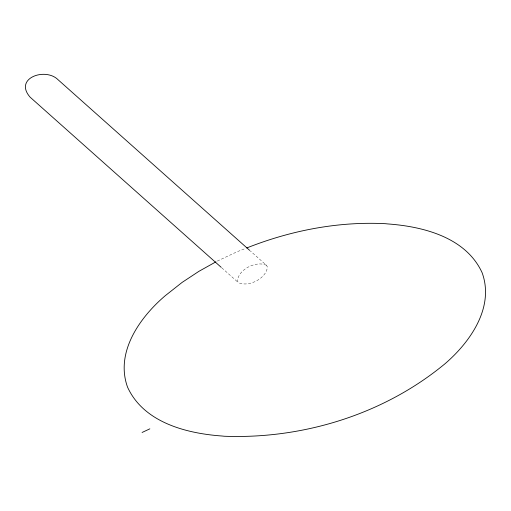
<?xml version="1.0" encoding="UTF-8"?>
<svg xmlns="http://www.w3.org/2000/svg" width="511" height="511" viewBox="0 0 511 511"><rect width="100%" height="100%" fill="white"/><g stroke="black" fill="none" stroke-linecap="round" stroke-linejoin="round"><path stroke-width="0.38" stroke-dasharray="2.56 1.92" d="M217.296 261.07L237.059 251.776L245.229 248.563M266.352 265.209C256.088 260.533 238.356 269.412 237.372 280.98L238.465 282.698C248.729 287.374 266.461 278.501 267.438 266.934L266.352 265.209L250.281 250.901M221.793 267.853L238.465 282.698"/><path stroke-width="0.77" d="M215.936 261.83L198.888 271.341L182.108 282.411L165.257 295.703C139.848 317.318 114.949 352.354 127.558 387.172C143.757 422.591 186.489 433.456 221.985 436.011L224.201 436.241C301.912 439.205 381.787 414.964 442.469 365.819L444.442 364.234C469.852 342.619 494.757 307.584 482.141 272.765C465.943 237.347 423.21 226.482 387.715 223.927L385.498 223.697C338.18 221.257 290.625 230.544 246.711 247.976M142.071 432.472L149.844 428.844M249.681 250.371L58.024 79.703C45.441 67.082 13.446 78.164 30.136 97.186L221.199 267.323"/></g></svg>
